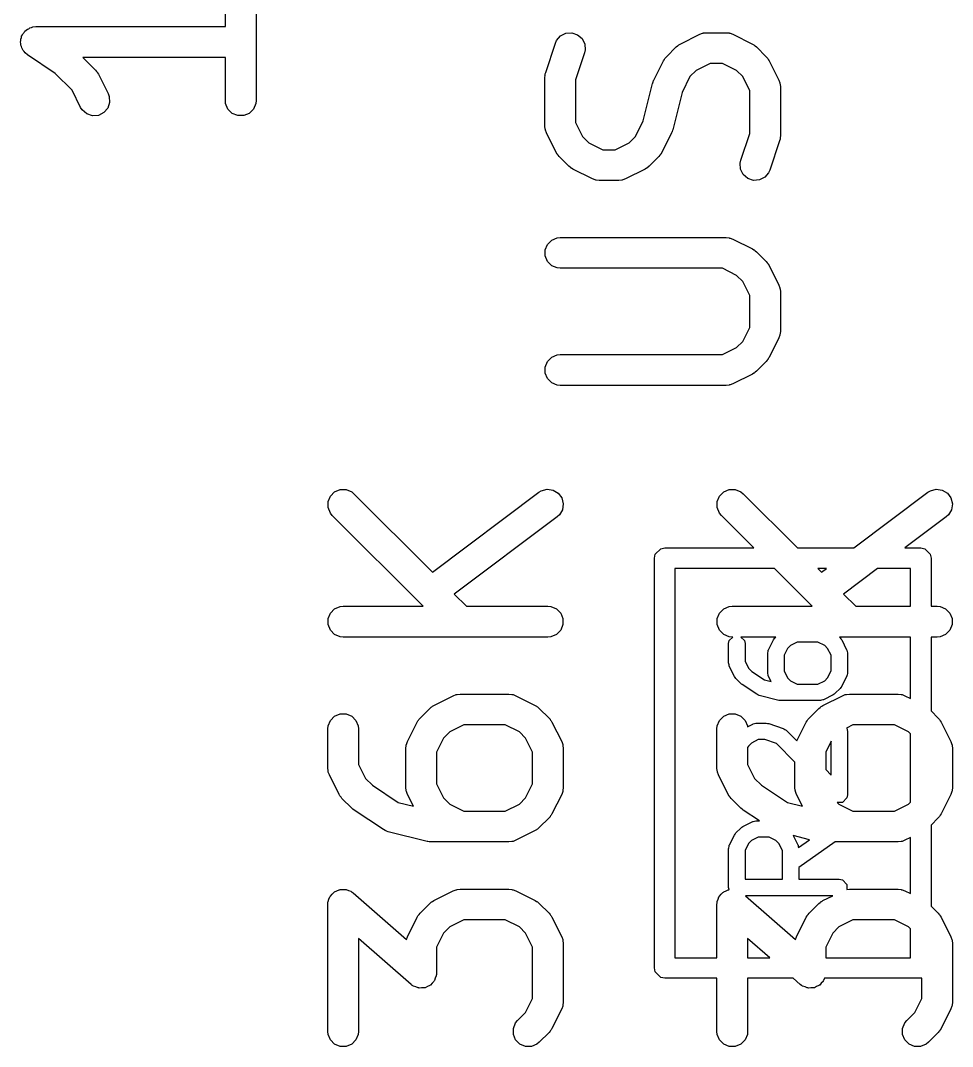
# Model space of a CAD drawing. Extents: x 0.58 to 7.69, y -5.21 to -0.56.
# Drawn here: x 1.7602 to 1.9394, y -2.1279 to -1.9307 of the extents above; entities that cross this region are included whole.
import ezdxf

# ---------------------------------------------------------------- set-up
doc = ezdxf.new("R2010")
doc.units = 0
doc.header["$MEASUREMENT"] = 0
doc.layers.add('BLACK', color=7, linetype='CONTINUOUS')

msp = doc.modelspace()

# ---------------------------------------------------------------- linework, layer by layer
at = {"layer": 'BLACK', "linetype": 'CONTINUOUS'}
for p, q in [((1.7996, -1.93188), (1.7996, -1.92358)), ((1.8055, -1.92358), (1.8055, -1.94608)), ((1.76205, -1.93211), (1.76234, -1.93205)), ((1.76234, -1.93205), (1.76261, -1.93194)), ((1.76261, -1.93194), (1.76318, -1.93188)), ((1.76318, -1.93188), (1.76318, -1.93188)), ((1.76318, -1.93188), (1.76318, -1.93188)), ((1.76318, -1.93188), (1.76318, -1.93188)), ((1.76318, -1.93188), (1.7996, -1.93188)), ((1.76029, -1.93426), (1.7604, -1.93399)), ((1.7604, -1.93399), (1.76045, -1.93371)), ((1.76045, -1.93371), (1.76061, -1.93346)), ((1.76061, -1.93346), (1.76073, -1.93319)), ((1.76073, -1.93319), (1.76093, -1.93299)), ((1.76093, -1.93299), (1.76109, -1.93275)), ((1.76109, -1.93275), (1.76133, -1.93258)), ((1.76133, -1.93258), (1.76154, -1.93238)), ((1.76154, -1.93238), (1.76181, -1.93227)), ((1.76181, -1.93227), (1.76205, -1.93211)), ((1.86328, -1.93453), (1.86403, -1.93366)), ((1.86403, -1.93366), (1.86506, -1.93315)), ((1.86506, -1.93315), (1.86621, -1.93307)), ((1.86621, -1.93307), (1.86731, -1.93343)), ((1.86731, -1.93343), (1.86818, -1.93419)), ((1.88702, -1.93523), (1.89077, -1.93335)), ((1.89077, -1.93335), (1.89131, -1.93315)), ((1.89131, -1.93315), (1.89142, -1.93314)), ((1.89142, -1.93314), (1.89151, -1.9331)), ((1.89151, -1.9331), (1.89209, -1.93304)), ((1.89209, -1.93304), (1.89584, -1.93304)), ((1.89584, -1.93304), (1.89642, -1.9331)), ((1.89642, -1.9331), (1.89651, -1.93314)), ((1.89651, -1.93314), (1.89662, -1.93315)), ((1.89662, -1.93315), (1.89716, -1.93335)), ((1.89716, -1.93335), (1.90091, -1.93523)), ((1.76023, -1.93484), (1.76029, -1.93455)), ((1.76029, -1.93512), (1.76023, -1.93484)), ((1.76029, -1.93455), (1.76029, -1.93426)), ((1.76029, -1.93541), (1.76029, -1.93512)), ((1.7604, -1.93568), (1.76029, -1.93541)), ((1.76046, -1.93597), (1.7604, -1.93568)), ((1.76062, -1.93621), (1.76046, -1.93597)), ((1.86117, -1.94069), (1.86304, -1.93506)), ((1.86304, -1.93506), (1.86328, -1.93453)), ((1.86818, -1.93419), (1.86869, -1.93522)), ((1.86869, -1.93522), (1.86877, -1.93636)), ((1.88438, -1.93766), (1.88625, -1.93578)), ((1.88625, -1.93578), (1.88648, -1.9356)), ((1.88648, -1.9356), (1.88653, -1.93554)), ((1.88653, -1.93554), (1.88662, -1.93548)), ((1.88662, -1.93548), (1.8867, -1.93542)), ((1.8867, -1.93542), (1.88677, -1.93539)), ((1.88677, -1.93539), (1.88702, -1.93523)), ((1.90091, -1.93523), (1.90116, -1.93539)), ((1.90116, -1.93539), (1.90123, -1.93542)), ((1.90123, -1.93542), (1.90131, -1.93548)), ((1.90131, -1.93548), (1.9014, -1.93554)), ((1.9014, -1.93554), (1.90145, -1.9356)), ((1.90145, -1.9356), (1.90168, -1.93578)), ((1.90168, -1.93578), (1.90355, -1.93766)), ((1.76073, -1.93647), (1.76062, -1.93621)), ((1.76093, -1.93668), (1.76073, -1.93647)), ((1.7611, -1.93692), (1.76093, -1.93668)), ((1.76154, -1.93729), (1.7611, -1.93692)), ((1.76692, -1.94088), (1.76154, -1.93729)), ((1.76154, -1.93729), (1.76154, -1.93729)), ((1.76154, -1.93729), (1.76154, -1.93729)), ((1.76154, -1.93729), (1.76154, -1.93729)), ((1.7996, -1.93779), (1.77219, -1.93779)), ((1.77219, -1.93779), (1.77464, -1.94024)), ((1.7996, -1.94608), (1.7996, -1.93779)), ((1.86865, -1.93693), (1.86692, -1.9421)), ((1.86877, -1.93636), (1.86865, -1.93693)), ((1.88408, -1.93802), (1.88413, -1.93793)), ((1.88413, -1.93793), (1.88419, -1.93788)), ((1.88419, -1.93788), (1.88438, -1.93766)), ((1.90355, -1.93766), (1.90374, -1.93788)), ((1.90374, -1.93788), (1.9038, -1.93793)), ((1.9038, -1.93793), (1.90385, -1.93802)), ((1.88195, -1.94217), (1.88383, -1.93842)), ((1.88383, -1.93842), (1.88398, -1.93818)), ((1.88398, -1.93818), (1.88401, -1.9381)), ((1.88401, -1.9381), (1.88408, -1.93802)), ((1.89279, -1.93895), (1.89009, -1.9403)), ((1.89514, -1.93895), (1.89279, -1.93895)), ((1.89784, -1.9403), (1.89514, -1.93895)), ((1.90385, -1.93802), (1.90392, -1.9381)), ((1.90392, -1.9381), (1.90395, -1.93818)), ((1.90395, -1.93818), (1.90411, -1.93842)), ((1.90411, -1.93842), (1.90598, -1.94217)), ((1.77013, -1.94408), (1.76692, -1.94088)), ((1.77464, -1.94024), (1.77483, -1.94047)), ((1.77483, -1.94047), (1.77489, -1.94052)), ((1.77489, -1.94052), (1.77494, -1.94061)), ((1.77494, -1.94061), (1.77501, -1.94069)), ((1.77501, -1.94069), (1.77504, -1.94076)), ((1.77504, -1.94076), (1.7752, -1.94101)), ((1.7752, -1.94101), (1.77707, -1.94476)), ((1.86102, -1.94162), (1.86105, -1.94133)), ((1.86102, -1.95099), (1.86102, -1.94162)), ((1.86104, -1.94125), (1.86106, -1.94115)), ((1.86105, -1.94133), (1.86104, -1.94125)), ((1.86106, -1.94115), (1.86107, -1.94104)), ((1.86107, -1.94104), (1.8611, -1.94097)), ((1.8611, -1.94097), (1.86117, -1.94069)), ((1.88889, -1.94149), (1.88738, -1.94453)), ((1.89009, -1.9403), (1.88889, -1.94149)), ((1.89904, -1.94149), (1.89784, -1.9403)), ((1.90039, -1.94419), (1.89904, -1.94149)), ((1.86692, -1.9421), (1.86692, -1.9503)), ((1.87993, -1.94996), (1.88173, -1.94278)), ((1.88173, -1.94278), (1.88174, -1.94274)), ((1.88174, -1.94271), (1.88184, -1.94248)), ((1.88174, -1.94274), (1.88174, -1.94271)), ((1.88184, -1.94248), (1.88192, -1.94223)), ((1.88192, -1.94223), (1.88193, -1.94222)), ((1.88193, -1.94222), (1.88195, -1.94217)), ((1.90598, -1.94217), (1.90619, -1.94271)), ((1.90619, -1.94271), (1.90619, -1.94282)), ((1.90619, -1.94282), (1.90624, -1.94292)), ((1.90624, -1.94292), (1.90629, -1.94349)), ((1.90629, -1.94349), (1.90629, -1.95287)), ((1.77179, -1.9474), (1.77013, -1.94408)), ((1.77707, -1.94476), (1.77728, -1.9453)), ((1.77728, -1.9453), (1.77736, -1.94645)), ((1.88738, -1.94453), (1.88558, -1.95171)), ((1.90039, -1.95239), (1.90039, -1.94419)), ((1.7721, -1.94789), (1.77179, -1.9474)), ((1.777, -1.94754), (1.77624, -1.94841)), ((1.77736, -1.94645), (1.777, -1.94754)), ((1.79966, -1.94666), (1.7996, -1.94608)), ((1.8001, -1.94772), (1.79966, -1.94666)), ((1.80091, -1.94854), (1.8001, -1.94772)), ((1.80501, -1.94772), (1.80419, -1.94854)), ((1.80545, -1.94666), (1.80501, -1.94772)), ((1.8055, -1.94608), (1.80545, -1.94666)), ((1.77297, -1.94865), (1.7721, -1.94789)), ((1.77406, -1.94901), (1.77297, -1.94865)), ((1.77521, -1.94893), (1.77406, -1.94901)), ((1.77624, -1.94841), (1.77521, -1.94893)), ((1.80198, -1.94898), (1.80091, -1.94854)), ((1.80313, -1.94898), (1.80198, -1.94898)), ((1.80419, -1.94854), (1.80313, -1.94898)), ((1.86107, -1.95157), (1.86102, -1.95099)), ((1.86111, -1.95167), (1.86107, -1.95157)), ((1.86112, -1.95177), (1.86111, -1.95167)), ((1.86133, -1.95231), (1.86112, -1.95177)), ((1.86692, -1.9503), (1.86827, -1.95299)), ((1.87842, -1.95299), (1.87993, -1.94996)), ((1.88556, -1.95177), (1.88547, -1.95201)), ((1.88557, -1.95175), (1.88556, -1.95177)), ((1.88558, -1.95171), (1.88557, -1.95175)), ((1.8632, -1.95606), (1.86133, -1.95231)), ((1.86827, -1.95299), (1.86947, -1.95419)), ((1.87722, -1.95419), (1.87842, -1.95299)), ((1.88536, -1.95231), (1.88348, -1.95606)), ((1.88537, -1.95227), (1.88536, -1.95231)), ((1.88539, -1.95225), (1.88537, -1.95227)), ((1.88547, -1.95201), (1.88539, -1.95225)), ((1.89866, -1.95756), (1.90039, -1.95239)), ((1.90621, -1.95352), (1.90614, -1.9538)), ((1.90624, -1.95344), (1.90621, -1.95352)), ((1.90625, -1.95334), (1.90624, -1.95344)), ((1.90627, -1.95324), (1.90625, -1.95334)), ((1.90629, -1.95287), (1.90626, -1.95316)), ((1.90626, -1.95316), (1.90627, -1.95324)), ((1.86947, -1.95419), (1.87217, -1.95554)), ((1.87217, -1.95554), (1.87452, -1.95554)), ((1.87452, -1.95554), (1.87722, -1.95419)), ((1.90614, -1.9538), (1.90427, -1.95943)), ((1.86336, -1.95631), (1.8632, -1.95606)), ((1.86339, -1.95638), (1.86336, -1.95631)), ((1.86346, -1.95646), (1.86339, -1.95638)), ((1.86351, -1.95655), (1.86346, -1.95646)), ((1.86357, -1.9566), (1.86351, -1.95655)), ((1.86376, -1.95683), (1.86357, -1.9566)), ((1.86563, -1.95871), (1.86376, -1.95683)), ((1.88293, -1.95683), (1.88106, -1.95871)), ((1.88312, -1.9566), (1.88293, -1.95683)), ((1.88317, -1.95655), (1.88312, -1.9566)), ((1.88323, -1.95646), (1.88317, -1.95655)), ((1.8833, -1.95638), (1.88323, -1.95646)), ((1.88333, -1.95631), (1.8833, -1.95638)), ((1.88348, -1.95606), (1.88333, -1.95631)), ((1.89853, -1.95812), (1.89866, -1.95756)), ((1.86586, -1.95889), (1.86563, -1.95871)), ((1.86591, -1.95895), (1.86586, -1.95889)), ((1.866, -1.95901), (1.86591, -1.95895)), ((1.86608, -1.95907), (1.866, -1.95901)), ((1.86615, -1.9591), (1.86608, -1.95907)), ((1.8664, -1.95926), (1.86615, -1.9591)), ((1.87015, -1.96113), (1.8664, -1.95926)), ((1.88029, -1.95926), (1.87654, -1.96113)), ((1.88054, -1.9591), (1.88029, -1.95926)), ((1.88061, -1.95907), (1.88054, -1.9591)), ((1.88069, -1.95901), (1.88061, -1.95907)), ((1.88078, -1.95895), (1.88069, -1.95901)), ((1.88083, -1.95889), (1.88078, -1.95895)), ((1.88106, -1.95871), (1.88083, -1.95889)), ((1.89862, -1.95927), (1.89853, -1.95812)), ((1.89913, -1.9603), (1.89862, -1.95927)), ((1.90427, -1.95943), (1.90403, -1.95995)), ((1.87069, -1.96134), (1.87015, -1.96113)), ((1.87079, -1.96135), (1.87069, -1.96134)), ((1.87089, -1.96139), (1.87079, -1.96135)), ((1.87147, -1.96145), (1.87089, -1.96139)), ((1.87522, -1.96145), (1.87147, -1.96145)), ((1.87579, -1.96139), (1.87522, -1.96145)), ((1.87589, -1.96135), (1.87579, -1.96139)), ((1.876, -1.96134), (1.87589, -1.96135)), ((1.87654, -1.96113), (1.876, -1.96134)), ((1.9, -1.96106), (1.89913, -1.9603)), ((1.9011, -1.96142), (1.9, -1.96106)), ((1.90224, -1.96134), (1.9011, -1.96142)), ((1.90327, -1.96083), (1.90224, -1.96134)), ((1.90403, -1.95995), (1.90327, -1.96083)), ((1.86151, -1.97373), (1.86233, -1.97291)), ((1.86233, -1.97291), (1.86339, -1.97247)), ((1.86339, -1.97247), (1.86397, -1.97241)), ((1.86397, -1.97241), (1.89584, -1.97241)), ((1.89584, -1.97241), (1.89642, -1.97247)), ((1.89642, -1.97247), (1.89651, -1.97251)), ((1.89651, -1.97251), (1.89662, -1.97252)), ((1.89662, -1.97252), (1.89716, -1.97272)), ((1.89716, -1.97272), (1.90091, -1.9746)), ((1.86107, -1.97479), (1.86151, -1.97373)), ((1.86107, -1.97594), (1.86107, -1.97479)), ((1.90091, -1.9746), (1.90116, -1.97476)), ((1.90116, -1.97476), (1.90123, -1.97479)), ((1.90123, -1.97479), (1.90131, -1.97485)), ((1.90131, -1.97485), (1.9014, -1.97491)), ((1.9014, -1.97491), (1.90145, -1.97497)), ((1.90145, -1.97497), (1.90168, -1.97515)), ((1.90168, -1.97515), (1.90355, -1.97703)), ((1.86151, -1.97701), (1.86107, -1.97594)), ((1.86233, -1.97782), (1.86151, -1.97701)), ((1.90355, -1.97703), (1.90374, -1.97725)), ((1.90374, -1.97725), (1.9038, -1.9773)), ((1.9038, -1.9773), (1.90385, -1.97739)), ((1.90385, -1.97739), (1.90392, -1.97747)), ((1.86339, -1.97826), (1.86233, -1.97782)), ((1.86397, -1.97832), (1.86339, -1.97826)), ((1.89514, -1.97832), (1.86397, -1.97832)), ((1.89784, -1.97967), (1.89514, -1.97832)), ((1.90392, -1.97747), (1.90395, -1.97755)), ((1.90395, -1.97755), (1.90411, -1.97779)), ((1.90411, -1.97779), (1.90598, -1.98154)), ((1.89904, -1.98086), (1.89784, -1.97967)), ((1.90039, -1.98356), (1.89904, -1.98086)), ((1.90598, -1.98154), (1.90619, -1.98208)), ((1.90619, -1.98208), (1.90619, -1.98219)), ((1.90619, -1.98219), (1.90624, -1.98229)), ((1.90624, -1.98229), (1.90629, -1.98286)), ((1.90629, -1.98286), (1.90629, -1.99036)), ((1.90039, -1.98967), (1.90039, -1.98356)), ((1.89904, -1.99236), (1.90039, -1.98967)), ((1.90619, -1.99114), (1.90598, -1.99168)), ((1.90624, -1.99094), (1.90619, -1.99104)), ((1.90619, -1.99104), (1.90619, -1.99114)), ((1.90629, -1.99036), (1.90624, -1.99094)), ((1.89784, -1.99356), (1.89904, -1.99236)), ((1.90598, -1.99168), (1.90411, -1.99543)), ((1.86233, -1.99541), (1.86339, -1.99497)), ((1.86339, -1.99497), (1.86397, -1.99491)), ((1.86397, -1.99491), (1.89514, -1.99491)), ((1.89514, -1.99491), (1.89784, -1.99356)), ((1.86107, -1.99729), (1.86151, -1.99622)), ((1.86151, -1.99622), (1.86233, -1.99541)), ((1.90355, -1.9962), (1.90168, -1.99808)), ((1.90374, -1.99597), (1.90355, -1.9962)), ((1.9038, -1.99592), (1.90374, -1.99597)), ((1.90385, -1.99583), (1.9038, -1.99592)), ((1.90392, -1.99575), (1.90385, -1.99583)), ((1.90395, -1.99568), (1.90392, -1.99575)), ((1.90411, -1.99543), (1.90395, -1.99568)), ((1.86107, -1.99844), (1.86107, -1.99729)), ((1.86151, -1.9995), (1.86107, -1.99844)), ((1.90091, -1.99863), (1.89716, -2.0005)), ((1.90116, -1.99847), (1.90091, -1.99863)), ((1.90123, -1.99844), (1.90116, -1.99847)), ((1.90131, -1.99838), (1.90123, -1.99844)), ((1.9014, -1.99832), (1.90131, -1.99838)), ((1.90145, -1.99826), (1.9014, -1.99832)), ((1.90168, -1.99808), (1.90145, -1.99826)), ((1.86233, -2.00032), (1.86151, -1.9995)), ((1.86339, -2.00076), (1.86233, -2.00032)), ((1.86397, -2.00082), (1.86339, -2.00076)), ((1.89584, -2.00082), (1.86397, -2.00082)), ((1.89642, -2.00076), (1.89584, -2.00082)), ((1.89651, -2.00072), (1.89642, -2.00076)), ((1.89662, -2.00071), (1.89651, -2.00072)), ((1.89716, -2.0005), (1.89662, -2.00071)), ((1.86033, -2.02106), (1.86145, -2.02077)), ((1.86145, -2.02077), (1.86259, -2.02093)), ((1.93513, -2.02106), (1.93625, -2.02077)), ((1.93625, -2.02077), (1.93739, -2.02093)), ((1.81934, -2.02314), (1.81978, -2.02208)), ((1.81978, -2.02208), (1.8206, -2.02127)), ((1.8206, -2.02127), (1.82166, -2.02082)), ((1.82166, -2.02082), (1.82281, -2.02082)), ((1.82281, -2.02082), (1.82388, -2.02127)), ((1.82388, -2.02127), (1.82432, -2.02163)), ((1.82432, -2.02163), (1.83939, -2.03669)), ((1.83939, -2.03669), (1.85984, -2.02136)), ((1.85984, -2.02136), (1.86033, -2.02106)), ((1.86259, -2.02093), (1.86358, -2.02152)), ((1.86358, -2.02152), (1.86427, -2.02244)), ((1.86427, -2.02244), (1.86456, -2.02356)), ((1.89414, -2.02314), (1.89458, -2.02208)), ((1.89458, -2.02208), (1.8954, -2.02127)), ((1.8954, -2.02127), (1.89646, -2.02082)), ((1.89646, -2.02082), (1.89762, -2.02082)), ((1.89762, -2.02082), (1.89868, -2.02127)), ((1.89868, -2.02127), (1.89913, -2.02163)), ((1.89913, -2.02163), (1.90956, -2.03206)), ((1.92037, -2.03206), (1.93464, -2.02136)), ((1.93464, -2.02136), (1.93513, -2.02106)), ((1.93739, -2.02093), (1.93838, -2.02152)), ((1.93838, -2.02152), (1.93907, -2.02244)), ((1.93907, -2.02244), (1.93936, -2.02356)), ((1.81934, -2.0243), (1.81934, -2.02314)), ((1.81978, -2.02536), (1.81934, -2.0243)), ((1.86439, -2.0247), (1.86381, -2.02569)), ((1.86456, -2.02356), (1.86439, -2.0247)), ((1.89414, -2.0243), (1.89414, -2.02314)), ((1.89458, -2.02536), (1.89414, -2.0243)), ((1.9392, -2.0247), (1.93861, -2.02569)), ((1.93936, -2.02356), (1.9392, -2.0247)), ((1.82015, -2.02581), (1.81978, -2.02536)), ((1.83761, -2.04326), (1.82015, -2.02581)), ((1.86338, -2.02608), (1.84361, -2.04091)), ((1.86381, -2.02569), (1.86338, -2.02608)), ((1.89495, -2.02581), (1.89458, -2.02536)), ((1.90121, -2.03206), (1.89495, -2.02581)), ((1.93818, -2.02608), (1.93021, -2.03206)), ((1.93861, -2.02569), (1.93818, -2.02608)), ((1.88224, -2.03328), (1.8833, -2.03221)), ((1.8833, -2.03221), (1.88406, -2.03206)), ((1.88406, -2.03206), (1.90121, -2.03206)), ((1.90956, -2.03206), (1.92037, -2.03206)), ((1.93021, -2.03206), (1.93327, -2.03206)), ((1.93327, -2.03206), (1.93402, -2.03221)), ((1.93402, -2.03221), (1.93509, -2.03328)), ((1.88209, -2.03403), (1.88224, -2.03328)), ((1.88209, -2.11277), (1.88209, -2.03403)), ((1.93509, -2.03328), (1.93524, -2.03403)), ((1.93524, -2.03403), (1.93524, -2.04326)), ((1.88602, -2.036), (1.88602, -2.1108)), ((1.90514, -2.036), (1.88602, -2.036)), ((1.91241, -2.04326), (1.90514, -2.036)), ((1.9135, -2.036), (1.91419, -2.03669)), ((1.91512, -2.036), (1.9135, -2.036)), ((1.91419, -2.03669), (1.91512, -2.036)), ((1.92496, -2.036), (1.91841, -2.04091)), ((1.9313, -2.036), (1.92496, -2.036)), ((1.9313, -2.04326), (1.9313, -2.036)), ((1.84361, -2.04091), (1.84596, -2.04326)), ((1.91841, -2.04091), (1.92076, -2.04326)), ((1.81978, -2.04458), (1.8206, -2.04376)), ((1.8206, -2.04376), (1.82166, -2.04332)), ((1.82166, -2.04332), (1.82224, -2.04326)), ((1.82224, -2.04326), (1.83761, -2.04326)), ((1.84596, -2.04326), (1.86161, -2.04326)), ((1.86161, -2.04326), (1.86218, -2.04332)), ((1.86218, -2.04332), (1.86325, -2.04376)), ((1.86325, -2.04376), (1.86406, -2.04458)), ((1.89458, -2.04458), (1.8954, -2.04376)), ((1.8954, -2.04376), (1.89646, -2.04332)), ((1.89646, -2.04332), (1.89704, -2.04326)), ((1.89704, -2.04326), (1.91241, -2.04326)), ((1.92076, -2.04326), (1.9313, -2.04326)), ((1.93524, -2.04326), (1.93641, -2.04326)), ((1.93641, -2.04326), (1.93699, -2.04332)), ((1.93699, -2.04332), (1.93805, -2.04376)), ((1.93805, -2.04376), (1.93887, -2.04458)), ((1.81934, -2.04564), (1.81978, -2.04458)), ((1.81934, -2.04679), (1.81934, -2.04564)), ((1.86406, -2.04458), (1.8645, -2.04564)), ((1.8645, -2.04564), (1.8645, -2.04679)), ((1.89414, -2.04564), (1.89458, -2.04458)), ((1.89414, -2.04679), (1.89414, -2.04564)), ((1.93887, -2.04458), (1.93931, -2.04564)), ((1.93931, -2.04564), (1.93931, -2.04679)), ((1.81978, -2.04786), (1.81934, -2.04679)), ((1.8206, -2.04867), (1.81978, -2.04786)), ((1.86406, -2.04786), (1.86325, -2.04867)), ((1.8645, -2.04679), (1.86406, -2.04786)), ((1.89458, -2.04786), (1.89414, -2.04679)), ((1.8954, -2.04867), (1.89458, -2.04786)), ((1.93887, -2.04786), (1.93805, -2.04867)), ((1.93931, -2.04679), (1.93887, -2.04786)), ((1.82166, -2.04911), (1.8206, -2.04867)), ((1.82224, -2.04917), (1.82166, -2.04911)), ((1.86161, -2.04917), (1.82224, -2.04917)), ((1.86218, -2.04911), (1.86161, -2.04917)), ((1.86325, -2.04867), (1.86218, -2.04911)), ((1.89646, -2.04911), (1.8954, -2.04867)), ((1.89634, -2.05044), (1.89646, -2.04983)), ((1.89704, -2.04917), (1.89646, -2.04911)), ((1.89646, -2.04983), (1.89713, -2.04917)), ((1.89713, -2.04917), (1.89704, -2.04917)), ((1.89871, -2.04917), (1.89937, -2.04983)), ((1.90539, -2.04917), (1.89871, -2.04917)), ((1.89937, -2.04983), (1.89949, -2.05044)), ((1.90401, -2.05161), (1.90495, -2.04973)), ((1.90495, -2.04973), (1.9051, -2.04953)), ((1.9051, -2.04953), (1.90524, -2.04932)), ((1.90524, -2.04932), (1.90539, -2.04917)), ((1.90954, -2.05014), (1.90823, -2.05079)), ((1.91348, -2.05014), (1.90954, -2.05014)), ((1.9148, -2.05079), (1.91348, -2.05014)), ((1.9313, -2.04917), (1.91763, -2.04917)), ((1.91763, -2.04917), (1.91778, -2.04932)), ((1.91778, -2.04932), (1.91792, -2.04953)), ((1.91792, -2.04953), (1.91808, -2.04973)), ((1.91808, -2.04973), (1.91901, -2.05161)), ((1.9313, -2.06098), (1.9313, -2.04917)), ((1.93641, -2.04917), (1.93524, -2.04917)), ((1.93524, -2.04917), (1.93524, -2.06336)), ((1.93699, -2.04911), (1.93641, -2.04917)), ((1.93805, -2.04867), (1.93699, -2.04911)), ((1.89634, -2.05419), (1.89634, -2.05044)), ((1.89949, -2.05044), (1.89949, -2.05381)), ((1.90384, -2.05231), (1.90386, -2.05223)), ((1.90384, -2.05606), (1.90384, -2.05231)), ((1.90385, -2.0522), (1.90391, -2.05196)), ((1.90386, -2.05223), (1.90385, -2.0522)), ((1.90391, -2.05196), (1.90396, -2.05171)), ((1.90396, -2.05171), (1.90399, -2.05168)), ((1.90399, -2.05168), (1.90401, -2.05161)), ((1.90765, -2.05137), (1.90699, -2.05268)), ((1.90823, -2.05079), (1.90765, -2.05137)), ((1.91537, -2.05137), (1.9148, -2.05079)), ((1.91603, -2.05268), (1.91537, -2.05137)), ((1.91901, -2.05161), (1.91903, -2.05168)), ((1.91903, -2.05168), (1.91906, -2.05171)), ((1.91906, -2.05171), (1.91911, -2.05196)), ((1.91911, -2.05196), (1.91918, -2.0522)), ((1.91918, -2.0522), (1.91916, -2.05223)), ((1.91916, -2.05223), (1.91918, -2.05231)), ((1.91918, -2.05231), (1.91918, -2.05606)), ((1.89636, -2.05426), (1.89634, -2.05419)), ((1.89635, -2.0543), (1.89636, -2.05426)), ((1.89642, -2.05454), (1.89635, -2.0543)), ((1.89949, -2.05381), (1.90015, -2.05513)), ((1.90699, -2.05268), (1.90699, -2.05569)), ((1.91603, -2.05569), (1.91603, -2.05268)), ((1.89646, -2.05479), (1.89642, -2.05454)), ((1.89649, -2.05481), (1.89646, -2.05479)), ((1.89651, -2.05489), (1.89649, -2.05481)), ((1.89745, -2.05676), (1.89651, -2.05489)), ((1.90015, -2.05513), (1.9008, -2.05577)), ((1.9008, -2.05577), (1.90325, -2.05741)), ((1.90386, -2.05614), (1.90384, -2.05606)), ((1.90385, -2.05617), (1.90386, -2.05614)), ((1.90391, -2.05642), (1.90385, -2.05617)), ((1.90699, -2.05569), (1.90765, -2.057)), ((1.91537, -2.057), (1.91603, -2.05569)), ((1.91918, -2.05617), (1.91911, -2.05642)), ((1.91918, -2.05606), (1.91916, -2.05614)), ((1.91916, -2.05614), (1.91918, -2.05617)), ((1.8976, -2.05696), (1.89745, -2.05676)), ((1.89774, -2.05717), (1.8976, -2.05696)), ((1.89868, -2.05811), (1.89774, -2.05717)), ((1.89881, -2.0582), (1.89868, -2.05811)), ((1.89892, -2.05831), (1.89881, -2.0582)), ((1.90325, -2.05741), (1.90449, -2.05772)), ((1.90396, -2.05666), (1.90391, -2.05642)), ((1.90399, -2.05669), (1.90396, -2.05666)), ((1.90401, -2.05676), (1.90399, -2.05669)), ((1.90449, -2.05772), (1.90401, -2.05676)), ((1.90765, -2.057), (1.90823, -2.05758)), ((1.90823, -2.05758), (1.90954, -2.05823)), ((1.90954, -2.05823), (1.91348, -2.05823)), ((1.91348, -2.05823), (1.9148, -2.05758)), ((1.9148, -2.05758), (1.91537, -2.057)), ((1.91901, -2.05676), (1.91808, -2.05864)), ((1.91903, -2.05669), (1.91901, -2.05676)), ((1.91906, -2.05666), (1.91903, -2.05669)), ((1.91911, -2.05642), (1.91906, -2.05666)), ((1.84406, -2.06023), (1.84416, -2.06019)), ((1.84416, -2.06019), (1.84473, -2.06014)), ((1.84473, -2.06014), (1.85411, -2.06014)), ((1.85411, -2.06014), (1.85468, -2.06019)), ((1.85468, -2.06019), (1.85478, -2.06023)), ((1.90173, -2.06018), (1.89892, -2.05831)), ((1.90198, -2.06028), (1.90173, -2.06018)), ((1.91663, -2.06013), (1.91643, -2.06028)), ((1.91684, -2.05999), (1.91663, -2.06013)), ((1.91778, -2.05905), (1.91684, -2.05999)), ((1.91792, -2.05884), (1.91778, -2.05905)), ((1.91808, -2.05864), (1.91792, -2.05884)), ((1.91886, -2.06023), (1.91896, -2.06019)), ((1.91896, -2.06019), (1.91954, -2.06014)), ((1.91954, -2.06014), (1.92891, -2.06014)), ((1.92891, -2.06014), (1.92949, -2.06019)), ((1.92949, -2.06019), (1.92959, -2.06023)), ((1.83966, -2.06232), (1.84341, -2.06045)), ((1.84341, -2.06045), (1.84395, -2.06024)), ((1.84395, -2.06024), (1.84406, -2.06023)), ((1.85478, -2.06023), (1.85489, -2.06024)), ((1.85489, -2.06024), (1.85543, -2.06045)), ((1.85543, -2.06045), (1.85918, -2.06232)), ((1.90222, -2.0604), (1.90198, -2.06028)), ((1.90597, -2.06134), (1.90222, -2.0604)), ((1.90617, -2.06135), (1.90597, -2.06134)), ((1.90636, -2.06138), (1.90617, -2.06135)), ((1.91385, -2.06138), (1.90636, -2.06138)), ((1.91393, -2.06137), (1.91385, -2.06138)), ((1.91397, -2.06138), (1.91393, -2.06137)), ((1.91421, -2.06131), (1.91397, -2.06138)), ((1.91446, -2.06126), (1.91421, -2.06131)), ((1.91448, -2.06124), (1.91446, -2.06126)), ((1.91447, -2.06232), (1.91822, -2.06045)), ((1.91456, -2.06122), (1.91448, -2.06124)), ((1.91643, -2.06028), (1.91456, -2.06122)), ((1.91822, -2.06045), (1.91876, -2.06024)), ((1.91876, -2.06024), (1.91886, -2.06023)), ((1.92959, -2.06023), (1.92969, -2.06024)), ((1.92969, -2.06024), (1.93023, -2.06045)), ((1.93023, -2.06045), (1.9313, -2.06098)), ((1.8206, -2.06438), (1.82166, -2.06394)), ((1.82166, -2.06394), (1.82281, -2.06394)), ((1.82281, -2.06394), (1.82388, -2.06438)), ((1.83702, -2.06475), (1.8389, -2.06288)), ((1.8389, -2.06288), (1.83912, -2.06269)), ((1.83912, -2.06269), (1.83917, -2.06263)), ((1.83917, -2.06263), (1.83926, -2.06258)), ((1.83926, -2.06258), (1.83934, -2.06251)), ((1.83934, -2.06251), (1.83942, -2.06248)), ((1.83942, -2.06248), (1.83966, -2.06232)), ((1.85918, -2.06232), (1.85943, -2.06248)), ((1.85943, -2.06248), (1.8595, -2.06251)), ((1.8595, -2.06251), (1.85958, -2.06258)), ((1.85958, -2.06258), (1.85967, -2.06263)), ((1.85967, -2.06263), (1.85972, -2.06269)), ((1.85972, -2.06269), (1.85995, -2.06288)), ((1.85995, -2.06288), (1.86182, -2.06475)), ((1.8954, -2.06438), (1.89646, -2.06394)), ((1.89646, -2.06394), (1.89762, -2.06394)), ((1.89762, -2.06394), (1.89868, -2.06438)), ((1.91183, -2.06475), (1.9137, -2.06288)), ((1.9137, -2.06288), (1.91393, -2.06269)), ((1.91393, -2.06269), (1.91398, -2.06263)), ((1.91398, -2.06263), (1.91407, -2.06258)), ((1.91407, -2.06258), (1.91415, -2.06251)), ((1.91415, -2.06251), (1.91422, -2.06248)), ((1.91422, -2.06248), (1.91447, -2.06232)), ((1.93524, -2.06336), (1.93662, -2.06475)), ((1.81934, -2.06626), (1.81978, -2.0652)), ((1.81978, -2.0652), (1.8206, -2.06438)), ((1.82388, -2.06438), (1.82469, -2.0652)), ((1.82469, -2.0652), (1.82513, -2.06626)), ((1.83459, -2.06927), (1.83647, -2.06552)), ((1.83647, -2.06552), (1.83662, -2.06527)), ((1.83662, -2.06527), (1.83665, -2.0652)), ((1.83665, -2.0652), (1.83672, -2.06512)), ((1.83672, -2.06512), (1.83678, -2.06503)), ((1.83678, -2.06503), (1.83684, -2.06498)), ((1.83684, -2.06498), (1.83702, -2.06475)), ((1.84543, -2.06604), (1.84273, -2.06739)), ((1.85341, -2.06604), (1.84543, -2.06604)), ((1.85611, -2.06739), (1.85341, -2.06604)), ((1.86182, -2.06475), (1.86201, -2.06498)), ((1.86201, -2.06498), (1.86206, -2.06503)), ((1.86206, -2.06503), (1.86212, -2.06512)), ((1.86212, -2.06512), (1.86219, -2.0652)), ((1.86219, -2.0652), (1.86222, -2.06527)), ((1.86222, -2.06527), (1.86237, -2.06552)), ((1.86237, -2.06552), (1.86425, -2.06927)), ((1.89414, -2.06626), (1.89458, -2.0652)), ((1.89458, -2.0652), (1.8954, -2.06438)), ((1.89868, -2.06438), (1.8995, -2.0652)), ((1.8995, -2.0652), (1.89994, -2.06626)), ((1.89995, -2.06641), (1.90096, -2.0659)), ((1.90096, -2.0659), (1.90104, -2.06588)), ((1.90104, -2.06588), (1.90107, -2.06585)), ((1.90107, -2.06585), (1.90131, -2.0658)), ((1.90131, -2.0658), (1.90156, -2.06574)), ((1.90156, -2.06574), (1.90159, -2.06575)), ((1.90159, -2.06575), (1.90167, -2.06573)), ((1.90167, -2.06573), (1.90354, -2.06573)), ((1.90354, -2.06573), (1.90379, -2.06578)), ((1.90379, -2.06578), (1.90404, -2.06581)), ((1.90404, -2.06581), (1.90685, -2.06675)), ((1.90947, -2.06913), (1.91127, -2.06552)), ((1.91127, -2.06552), (1.91143, -2.06527)), ((1.91143, -2.06527), (1.91146, -2.0652)), ((1.91146, -2.0652), (1.91152, -2.06512)), ((1.91152, -2.06512), (1.91158, -2.06503)), ((1.91158, -2.06503), (1.91164, -2.06498)), ((1.91164, -2.06498), (1.91183, -2.06475)), ((1.92023, -2.06604), (1.91901, -2.06666)), ((1.92821, -2.06604), (1.92023, -2.06604)), ((1.93091, -2.06739), (1.92821, -2.06604)), ((1.93662, -2.06475), (1.93681, -2.06498)), ((1.93681, -2.06498), (1.93687, -2.06503)), ((1.93687, -2.06503), (1.93692, -2.06512)), ((1.93692, -2.06512), (1.93699, -2.0652)), ((1.93699, -2.0652), (1.93702, -2.06527)), ((1.93702, -2.06527), (1.93718, -2.06552)), ((1.93718, -2.06552), (1.93905, -2.06927)), ((1.81928, -2.06684), (1.81934, -2.06626)), ((1.81928, -2.07434), (1.81928, -2.06684)), ((1.82513, -2.06626), (1.82519, -2.06684)), ((1.82519, -2.06684), (1.82519, -2.07364)), ((1.84273, -2.06739), (1.84154, -2.06859)), ((1.85731, -2.06859), (1.85611, -2.06739)), ((1.89409, -2.06684), (1.89414, -2.06626)), ((1.89409, -2.07434), (1.89409, -2.06684)), ((1.89994, -2.06626), (1.89995, -2.06641)), ((1.90685, -2.06675), (1.90692, -2.06679)), ((1.90692, -2.06679), (1.90696, -2.06679)), ((1.90696, -2.06679), (1.90717, -2.06693)), ((1.90717, -2.06693), (1.90739, -2.06706)), ((1.90739, -2.06706), (1.9074, -2.06709)), ((1.9074, -2.06709), (1.90747, -2.06713)), ((1.90747, -2.06713), (1.90947, -2.06913)), ((1.91901, -2.06666), (1.91906, -2.06671)), ((1.91906, -2.06671), (1.91918, -2.06731)), ((1.91918, -2.06731), (1.91918, -2.07949)), ((1.9313, -2.06778), (1.93091, -2.06739)), ((1.9313, -2.0809), (1.9313, -2.06778)), ((1.83428, -2.07059), (1.83434, -2.07001)), ((1.83434, -2.07001), (1.83438, -2.06992)), ((1.83438, -2.06992), (1.83439, -2.06981)), ((1.83439, -2.06981), (1.83459, -2.06927)), ((1.84154, -2.06859), (1.84019, -2.07129)), ((1.85865, -2.07129), (1.85731, -2.06859)), ((1.86425, -2.06927), (1.86445, -2.06981)), ((1.86445, -2.06981), (1.86446, -2.06992)), ((1.86446, -2.06992), (1.8645, -2.07001)), ((1.8645, -2.07001), (1.86456, -2.07059)), ((1.90073, -2.06954), (1.90015, -2.07012)), ((1.90204, -2.06888), (1.90073, -2.06954)), ((1.90329, -2.06888), (1.90204, -2.06888)), ((1.90551, -2.06962), (1.90329, -2.06888)), ((1.90909, -2.0732), (1.90551, -2.06962)), ((1.91603, -2.06921), (1.91499, -2.07129)), ((1.91603, -2.07569), (1.91603, -2.06921)), ((1.93905, -2.06927), (1.93926, -2.06981)), ((1.93926, -2.06981), (1.93927, -2.06992)), ((1.93927, -2.06992), (1.93931, -2.07001)), ((1.93931, -2.07001), (1.93936, -2.07059)), ((1.83428, -2.07809), (1.83428, -2.07059)), ((1.84019, -2.07129), (1.84019, -2.07739)), ((1.85865, -2.07739), (1.85865, -2.07129)), ((1.86456, -2.07059), (1.86456, -2.07809)), ((1.90015, -2.07012), (1.89999, -2.07043)), ((1.89999, -2.07043), (1.89999, -2.07364)), ((1.91499, -2.07129), (1.91499, -2.07465)), ((1.93936, -2.07059), (1.93936, -2.07809)), ((1.82519, -2.07364), (1.82654, -2.07634)), ((1.89999, -2.07364), (1.90134, -2.07634)), ((1.90909, -2.07809), (1.90909, -2.0732)), ((1.81934, -2.07491), (1.81928, -2.07434)), ((1.81938, -2.07501), (1.81934, -2.07491)), ((1.81939, -2.07512), (1.81938, -2.07501)), ((1.8196, -2.07566), (1.81939, -2.07512)), ((1.82147, -2.07941), (1.8196, -2.07566)), ((1.89414, -2.07491), (1.89409, -2.07434)), ((1.89418, -2.07501), (1.89414, -2.07491)), ((1.89419, -2.07512), (1.89418, -2.07501)), ((1.8944, -2.07566), (1.89419, -2.07512)), ((1.89627, -2.07941), (1.8944, -2.07566)), ((1.91499, -2.07465), (1.91603, -2.07569)), ((1.82654, -2.07634), (1.82787, -2.07767)), ((1.82787, -2.07767), (1.83282, -2.08097)), ((1.84019, -2.07739), (1.84154, -2.08009)), ((1.85731, -2.08009), (1.85865, -2.07739)), ((1.90134, -2.07634), (1.90267, -2.07767)), ((1.90267, -2.07767), (1.90763, -2.08097)), ((1.82163, -2.07966), (1.82147, -2.07941)), ((1.82166, -2.07973), (1.82163, -2.07966)), ((1.82172, -2.07981), (1.82166, -2.07973)), ((1.82178, -2.0799), (1.82172, -2.07981)), ((1.82184, -2.07995), (1.82178, -2.0799)), ((1.83434, -2.07866), (1.83428, -2.07809)), ((1.83438, -2.07876), (1.83434, -2.07866)), ((1.83439, -2.07887), (1.83438, -2.07876)), ((1.83459, -2.07941), (1.83439, -2.07887)), ((1.83574, -2.0817), (1.83459, -2.07941)), ((1.86425, -2.07941), (1.86237, -2.08316)), ((1.86445, -2.07887), (1.86425, -2.07941)), ((1.86446, -2.07876), (1.86445, -2.07887)), ((1.8645, -2.07866), (1.86446, -2.07876)), ((1.86456, -2.07809), (1.8645, -2.07866)), ((1.89643, -2.07966), (1.89627, -2.07941)), ((1.89646, -2.07973), (1.89643, -2.07966)), ((1.89653, -2.07981), (1.89646, -2.07973)), ((1.89658, -2.0799), (1.89653, -2.07981)), ((1.89664, -2.07995), (1.89658, -2.0799)), ((1.90914, -2.07866), (1.90909, -2.07809)), ((1.90918, -2.07876), (1.90914, -2.07866)), ((1.90919, -2.07887), (1.90918, -2.07876)), ((1.9094, -2.07941), (1.90919, -2.07887)), ((1.91054, -2.0817), (1.9094, -2.07941)), ((1.91918, -2.07949), (1.91906, -2.0801)), ((1.93905, -2.07941), (1.93718, -2.08316)), ((1.93926, -2.07887), (1.93905, -2.07941)), ((1.93927, -2.07876), (1.93926, -2.07887)), ((1.93931, -2.07866), (1.93927, -2.07876)), ((1.93936, -2.07809), (1.93931, -2.07866)), ((1.82202, -2.08018), (1.82184, -2.07995)), ((1.8239, -2.08205), (1.82202, -2.08018)), ((1.83282, -2.08097), (1.83574, -2.0817)), ((1.84154, -2.08009), (1.84273, -2.08129)), ((1.84273, -2.08129), (1.84543, -2.08263)), ((1.85341, -2.08263), (1.85611, -2.08129)), ((1.85611, -2.08129), (1.85731, -2.08009)), ((1.89683, -2.08018), (1.89664, -2.07995)), ((1.8987, -2.08205), (1.89683, -2.08018)), ((1.90763, -2.08097), (1.91054, -2.0817)), ((1.91821, -2.08095), (1.9172, -2.08095)), ((1.9172, -2.08095), (1.91754, -2.08129)), ((1.91754, -2.08129), (1.92023, -2.08263)), ((1.91906, -2.0801), (1.91821, -2.08095)), ((1.91821, -2.08095), (1.91821, -2.08095)), ((1.91906, -2.0801), (1.91906, -2.0801)), ((1.92821, -2.08263), (1.93091, -2.08129)), ((1.93091, -2.08129), (1.9313, -2.0809)), ((1.82413, -2.08224), (1.8239, -2.08205)), ((1.8239, -2.08205), (1.8239, -2.08205)), ((1.8239, -2.08205), (1.8239, -2.08205)), ((1.82435, -2.08242), (1.82413, -2.08224)), ((1.82997, -2.08617), (1.82435, -2.08242)), ((1.82435, -2.08242), (1.82435, -2.08242)), ((1.82435, -2.08242), (1.82435, -2.08242)), ((1.84543, -2.08263), (1.85341, -2.08263)), ((1.86201, -2.0837), (1.86182, -2.08393)), ((1.86206, -2.08365), (1.86201, -2.0837)), ((1.86212, -2.08356), (1.86206, -2.08365)), ((1.86219, -2.08348), (1.86212, -2.08356)), ((1.86222, -2.08341), (1.86219, -2.08348)), ((1.86237, -2.08316), (1.86222, -2.08341)), ((1.89893, -2.08224), (1.8987, -2.08205)), ((1.8987, -2.08205), (1.8987, -2.08205)), ((1.8987, -2.08205), (1.8987, -2.08205)), ((1.89915, -2.08242), (1.89893, -2.08224)), ((1.90224, -2.08448), (1.89915, -2.08242)), ((1.89915, -2.08242), (1.89915, -2.08242)), ((1.89915, -2.08242), (1.89915, -2.08242)), ((1.92023, -2.08263), (1.92821, -2.08263)), ((1.93681, -2.0837), (1.93662, -2.08393)), ((1.93687, -2.08365), (1.93681, -2.0837)), ((1.93692, -2.08356), (1.93687, -2.08365)), ((1.93699, -2.08348), (1.93692, -2.08356)), ((1.93702, -2.08341), (1.93699, -2.08348)), ((1.93718, -2.08316), (1.93702, -2.08341)), ((1.85995, -2.0858), (1.85972, -2.08599)), ((1.86182, -2.08393), (1.85995, -2.0858)), ((1.89868, -2.08588), (1.89889, -2.08574)), ((1.89889, -2.08574), (1.89909, -2.08559)), ((1.89909, -2.08559), (1.90096, -2.08465)), ((1.90096, -2.08465), (1.90104, -2.08463)), ((1.90104, -2.08463), (1.90107, -2.0846)), ((1.90107, -2.0846), (1.90131, -2.08455)), ((1.90131, -2.08455), (1.90156, -2.08449)), ((1.90156, -2.08449), (1.90159, -2.0845)), ((1.90159, -2.0845), (1.90167, -2.08448)), ((1.90167, -2.08448), (1.90224, -2.08448)), ((1.93662, -2.08393), (1.93524, -2.08531)), ((1.93524, -2.08531), (1.93524, -2.10086)), ((1.83029, -2.08634), (1.82997, -2.08617)), ((1.83035, -2.08638), (1.83029, -2.08634)), ((1.83042, -2.08641), (1.83035, -2.08638)), ((1.83048, -2.08644), (1.83042, -2.08641)), ((1.83056, -2.08646), (1.83048, -2.08644)), ((1.83089, -2.08658), (1.83056, -2.08646)), ((1.83839, -2.08845), (1.83089, -2.08658)), ((1.85918, -2.08635), (1.85543, -2.08823)), ((1.85943, -2.0862), (1.85918, -2.08635)), ((1.8595, -2.08617), (1.85943, -2.0862)), ((1.85958, -2.0861), (1.8595, -2.08617)), ((1.85967, -2.08605), (1.85958, -2.0861)), ((1.85972, -2.08599), (1.85967, -2.08605)), ((1.89651, -2.0891), (1.89745, -2.08723)), ((1.89745, -2.08723), (1.8976, -2.08703)), ((1.8976, -2.08703), (1.89774, -2.08682)), ((1.89774, -2.08682), (1.89868, -2.08588)), ((1.90204, -2.08763), (1.90073, -2.08829)), ((1.90411, -2.08763), (1.90204, -2.08763)), ((1.90542, -2.08829), (1.90411, -2.08763)), ((1.9119, -2.08813), (1.90876, -2.08734)), ((1.90876, -2.08734), (1.90964, -2.0891)), ((1.9313, -2.08769), (1.93023, -2.08823)), ((1.9313, -2.09848), (1.9313, -2.08769)), ((1.83849, -2.08847), (1.83839, -2.08845)), ((1.83853, -2.08848), (1.83849, -2.08847)), ((1.83875, -2.0885), (1.83853, -2.08848)), ((1.83897, -2.08854), (1.83875, -2.0885)), ((1.83901, -2.08853), (1.83897, -2.08854)), ((1.83911, -2.08854), (1.83901, -2.08853)), ((1.85411, -2.08854), (1.83911, -2.08854)), ((1.85468, -2.08848), (1.85411, -2.08854)), ((1.85478, -2.08844), (1.85468, -2.08848)), ((1.85489, -2.08844), (1.85478, -2.08844)), ((1.85543, -2.08823), (1.85489, -2.08844)), ((1.89634, -2.08981), (1.89636, -2.08973)), ((1.89635, -2.08969), (1.89642, -2.08945)), ((1.89636, -2.08973), (1.89635, -2.08969)), ((1.89642, -2.08945), (1.89646, -2.0892)), ((1.89646, -2.0892), (1.89649, -2.08918)), ((1.89649, -2.08918), (1.89651, -2.0891)), ((1.90015, -2.08886), (1.89949, -2.09018)), ((1.90073, -2.08829), (1.90015, -2.08886)), ((1.906, -2.08886), (1.90542, -2.08829)), ((1.90666, -2.09018), (1.906, -2.08886)), ((1.90964, -2.0891), (1.90966, -2.08918)), ((1.90966, -2.08918), (1.90969, -2.0892)), ((1.90969, -2.0892), (1.90973, -2.08945)), ((1.90973, -2.08945), (1.90978, -2.08961)), ((1.90978, -2.08961), (1.9119, -2.08813)), ((1.9168, -2.08854), (1.90981, -2.09344)), ((1.92891, -2.08854), (1.9168, -2.08854)), ((1.92949, -2.08848), (1.92891, -2.08854)), ((1.92959, -2.08844), (1.92949, -2.08848)), ((1.92969, -2.08844), (1.92959, -2.08844)), ((1.93023, -2.08823), (1.92969, -2.08844)), ((1.89634, -2.0973), (1.89634, -2.08981)), ((1.89949, -2.09018), (1.89949, -2.09573)), ((1.90666, -2.09573), (1.90666, -2.09018)), ((1.90981, -2.09344), (1.90981, -2.09573)), ((1.82214, -2.09769), (1.82262, -2.09766)), ((1.82262, -2.09766), (1.82271, -2.09769)), ((1.84416, -2.09769), (1.84473, -2.09763)), ((1.84473, -2.09763), (1.85411, -2.09763)), ((1.85411, -2.09763), (1.85468, -2.09769)), ((1.89642, -2.09771), (1.89634, -2.0973)), ((1.89949, -2.09573), (1.90666, -2.09573)), ((1.90981, -2.09573), (1.9176, -2.09573)), ((1.9176, -2.09573), (1.91821, -2.09585)), ((1.91821, -2.09585), (1.91906, -2.0967)), ((1.91906, -2.0967), (1.91906, -2.09768)), ((1.91906, -2.09768), (1.91954, -2.09763)), ((1.91954, -2.09763), (1.92891, -2.09763)), ((1.92891, -2.09763), (1.92949, -2.09769)), ((1.81934, -2.10001), (1.81952, -2.09957)), ((1.81952, -2.09957), (1.81968, -2.09911)), ((1.81968, -2.09911), (1.81974, -2.09904)), ((1.81974, -2.09904), (1.81978, -2.09895)), ((1.81978, -2.09895), (1.82012, -2.09861)), ((1.82012, -2.09861), (1.82044, -2.09825)), ((1.82044, -2.09825), (1.82053, -2.0982)), ((1.82053, -2.0982), (1.8206, -2.09813)), ((1.8206, -2.09813), (1.82104, -2.09795)), ((1.82104, -2.09795), (1.82147, -2.09773)), ((1.82147, -2.09773), (1.82157, -2.09773)), ((1.82157, -2.09773), (1.82166, -2.09769)), ((1.82166, -2.09769), (1.82214, -2.09769)), ((1.82271, -2.09769), (1.82281, -2.09769)), ((1.82281, -2.09769), (1.82326, -2.09787)), ((1.82326, -2.09787), (1.82371, -2.09803)), ((1.82371, -2.09803), (1.82383, -2.09811)), ((1.82383, -2.09811), (1.82388, -2.09813)), ((1.82388, -2.09813), (1.82393, -2.09819)), ((1.82393, -2.09819), (1.82418, -2.09836)), ((1.82418, -2.09836), (1.83439, -2.1073)), ((1.83966, -2.09982), (1.84341, -2.09794)), ((1.84341, -2.09794), (1.84395, -2.09774)), ((1.84395, -2.09774), (1.84406, -2.09773)), ((1.84406, -2.09773), (1.84416, -2.09769)), ((1.85468, -2.09769), (1.85478, -2.09773)), ((1.85478, -2.09773), (1.85489, -2.09774)), ((1.85489, -2.09774), (1.85543, -2.09794)), ((1.85543, -2.09794), (1.85918, -2.09982)), ((1.89414, -2.10001), (1.89433, -2.09957)), ((1.89433, -2.09957), (1.89448, -2.09911)), ((1.89448, -2.09911), (1.89455, -2.09904)), ((1.89455, -2.09904), (1.89458, -2.09895)), ((1.89458, -2.09895), (1.89492, -2.09861)), ((1.89492, -2.09861), (1.89524, -2.09825)), ((1.89524, -2.09825), (1.89533, -2.0982)), ((1.89533, -2.0982), (1.8954, -2.09813)), ((1.8954, -2.09813), (1.89584, -2.09795)), ((1.89584, -2.09795), (1.89627, -2.09773)), ((1.89627, -2.09773), (1.89637, -2.09773)), ((1.89637, -2.09773), (1.89642, -2.09771)), ((1.89957, -2.09888), (1.90919, -2.1073)), ((1.91635, -2.09888), (1.89957, -2.09888)), ((1.91447, -2.09982), (1.91635, -2.09888)), ((1.92949, -2.09769), (1.92959, -2.09773)), ((1.92959, -2.09773), (1.92969, -2.09774)), ((1.92969, -2.09774), (1.93023, -2.09794)), ((1.93023, -2.09794), (1.9313, -2.09848)), ((1.81928, -2.10059), (1.81931, -2.10028)), ((1.81928, -2.12496), (1.81928, -2.10059)), ((1.81931, -2.1002), (1.81933, -2.10015)), ((1.81931, -2.10028), (1.81931, -2.1002)), ((1.81933, -2.10015), (1.81934, -2.10001)), ((1.83702, -2.10225), (1.8389, -2.10037)), ((1.8389, -2.10037), (1.83912, -2.10019)), ((1.83912, -2.10019), (1.83917, -2.10013)), ((1.83917, -2.10013), (1.83926, -2.10007)), ((1.83926, -2.10007), (1.83934, -2.10001)), ((1.83934, -2.10001), (1.83942, -2.09998)), ((1.83942, -2.09998), (1.83966, -2.09982)), ((1.85918, -2.09982), (1.85943, -2.09998)), ((1.85943, -2.09998), (1.8595, -2.10001)), ((1.8595, -2.10001), (1.85958, -2.10007)), ((1.85958, -2.10007), (1.85967, -2.10013)), ((1.85967, -2.10013), (1.85972, -2.10019)), ((1.85972, -2.10019), (1.85995, -2.10037)), ((1.85995, -2.10037), (1.86182, -2.10225)), ((1.89409, -2.10059), (1.89412, -2.10028)), ((1.89409, -2.1108), (1.89409, -2.10059)), ((1.89411, -2.1002), (1.89413, -2.10015)), ((1.89412, -2.10028), (1.89411, -2.1002)), ((1.89413, -2.10015), (1.89414, -2.10001)), ((1.91183, -2.10225), (1.9137, -2.10037)), ((1.9137, -2.10037), (1.91393, -2.10019)), ((1.91393, -2.10019), (1.91398, -2.10013)), ((1.91398, -2.10013), (1.91407, -2.10007)), ((1.91407, -2.10007), (1.91415, -2.10001)), ((1.91415, -2.10001), (1.91422, -2.09998)), ((1.91422, -2.09998), (1.91447, -2.09982)), ((1.93524, -2.10086), (1.93662, -2.10225)), ((1.83459, -2.10676), (1.83647, -2.10301)), ((1.83647, -2.10301), (1.83662, -2.10277)), ((1.83662, -2.10277), (1.83665, -2.10269)), ((1.83665, -2.10269), (1.83672, -2.10261)), ((1.83672, -2.10261), (1.83678, -2.10252)), ((1.83678, -2.10252), (1.83684, -2.10247)), ((1.83684, -2.10247), (1.83702, -2.10225)), ((1.84543, -2.10354), (1.84273, -2.10489)), ((1.85341, -2.10354), (1.84543, -2.10354)), ((1.85611, -2.10489), (1.85341, -2.10354)), ((1.86182, -2.10225), (1.86201, -2.10247)), ((1.86201, -2.10247), (1.86206, -2.10252)), ((1.86206, -2.10252), (1.86212, -2.10261)), ((1.86212, -2.10261), (1.86219, -2.10269)), ((1.86219, -2.10269), (1.86222, -2.10277)), ((1.86222, -2.10277), (1.86237, -2.10301)), ((1.86237, -2.10301), (1.86425, -2.10676)), ((1.9094, -2.10676), (1.91127, -2.10301)), ((1.91127, -2.10301), (1.91143, -2.10277)), ((1.91143, -2.10277), (1.91146, -2.10269)), ((1.91146, -2.10269), (1.91152, -2.10261)), ((1.91152, -2.10261), (1.91158, -2.10252)), ((1.91158, -2.10252), (1.91164, -2.10247)), ((1.91164, -2.10247), (1.91183, -2.10225)), ((1.92023, -2.10354), (1.91754, -2.10489)), ((1.92821, -2.10354), (1.92023, -2.10354)), ((1.93091, -2.10489), (1.92821, -2.10354)), ((1.93662, -2.10225), (1.93681, -2.10247)), ((1.93681, -2.10247), (1.93687, -2.10252)), ((1.93687, -2.10252), (1.93692, -2.10261)), ((1.93692, -2.10261), (1.93699, -2.10269)), ((1.93699, -2.10269), (1.93702, -2.10277)), ((1.93702, -2.10277), (1.93718, -2.10301)), ((1.93718, -2.10301), (1.93905, -2.10676)), ((1.84273, -2.10489), (1.84154, -2.10608)), ((1.85731, -2.10608), (1.85611, -2.10489)), ((1.91754, -2.10489), (1.91634, -2.10608)), ((1.9313, -2.10527), (1.93091, -2.10489)), ((1.9313, -2.1108), (1.9313, -2.10527)), ((1.83529, -2.11593), (1.82519, -2.10709)), ((1.82519, -2.10709), (1.82519, -2.12496)), ((1.83439, -2.1073), (1.83459, -2.10676)), ((1.84154, -2.10608), (1.84019, -2.10878)), ((1.85865, -2.10878), (1.85731, -2.10608)), ((1.86425, -2.10676), (1.86445, -2.1073)), ((1.86445, -2.1073), (1.86446, -2.10741)), ((1.86446, -2.10741), (1.8645, -2.10751)), ((1.8645, -2.10751), (1.86456, -2.10808)), ((1.90423, -2.1108), (1.89999, -2.10709)), ((1.89999, -2.10709), (1.89999, -2.1108)), ((1.90919, -2.1073), (1.9094, -2.10676)), ((1.91634, -2.10608), (1.91499, -2.10878)), ((1.93905, -2.10676), (1.93926, -2.1073)), ((1.93926, -2.1073), (1.93927, -2.10741)), ((1.93927, -2.10741), (1.93931, -2.10751)), ((1.93931, -2.10751), (1.93936, -2.10808)), ((1.84019, -2.10878), (1.84019, -2.11371)), ((1.85865, -2.11864), (1.85865, -2.10878)), ((1.86456, -2.10808), (1.86456, -2.11933)), ((1.91499, -2.10878), (1.91499, -2.1108)), ((1.93936, -2.10808), (1.93936, -2.11933)), ((1.88602, -2.1108), (1.89409, -2.1108)), ((1.89999, -2.1108), (1.90423, -2.1108)), ((1.91499, -2.1108), (1.9313, -2.1108)), ((1.88224, -2.11352), (1.88209, -2.11277)), ((1.83969, -2.11535), (1.83935, -2.11569)), ((1.83973, -2.11526), (1.83969, -2.11535)), ((1.83979, -2.11518), (1.83973, -2.11526)), ((1.83995, -2.11473), (1.83979, -2.11518)), ((1.84013, -2.11429), (1.83995, -2.11473)), ((1.84014, -2.11414), (1.84013, -2.11429)), ((1.84016, -2.11409), (1.84014, -2.11414)), ((1.84019, -2.11371), (1.84016, -2.11401)), ((1.84016, -2.11401), (1.84016, -2.11409)), ((1.8833, -2.11459), (1.88224, -2.11352)), ((1.88406, -2.11474), (1.8833, -2.11459)), ((1.89409, -2.11474), (1.88406, -2.11474)), ((1.89409, -2.12496), (1.89409, -2.11474)), ((1.90873, -2.11474), (1.89999, -2.11474)), ((1.89999, -2.11474), (1.89999, -2.12496)), ((1.91009, -2.11593), (1.90873, -2.11474)), ((1.91449, -2.11535), (1.91415, -2.11569)), ((1.91453, -2.11526), (1.91449, -2.11535)), ((1.9146, -2.11518), (1.91453, -2.11526)), ((1.91475, -2.11474), (1.9146, -2.11518)), ((1.93327, -2.11474), (1.91475, -2.11474)), ((1.93346, -2.1147), (1.93327, -2.11474)), ((1.93346, -2.11864), (1.93346, -2.1147)), ((1.83554, -2.11611), (1.83529, -2.11593)), ((1.83559, -2.11616), (1.83554, -2.11611)), ((1.83565, -2.11619), (1.83559, -2.11616)), ((1.83576, -2.11627), (1.83565, -2.11619)), ((1.83622, -2.11642), (1.83576, -2.11627)), ((1.83666, -2.11661), (1.83622, -2.11642)), ((1.83676, -2.11661), (1.83666, -2.11661)), ((1.83685, -2.11664), (1.83676, -2.11661)), ((1.83733, -2.11661), (1.83685, -2.11664)), ((1.83781, -2.11661), (1.83733, -2.11661)), ((1.8379, -2.11657), (1.83781, -2.11661)), ((1.838, -2.11656), (1.8379, -2.11657)), ((1.83843, -2.11635), (1.838, -2.11656)), ((1.83888, -2.11616), (1.83843, -2.11635)), ((1.83895, -2.11609), (1.83888, -2.11616)), ((1.83904, -2.11605), (1.83895, -2.11609)), ((1.83935, -2.11569), (1.83904, -2.11605)), ((1.91034, -2.11611), (1.91009, -2.11593)), ((1.9104, -2.11616), (1.91034, -2.11611)), ((1.91045, -2.11619), (1.9104, -2.11616)), ((1.91056, -2.11627), (1.91045, -2.11619)), ((1.91102, -2.11642), (1.91056, -2.11627)), ((1.91146, -2.11661), (1.91102, -2.11642)), ((1.91156, -2.11661), (1.91146, -2.11661)), ((1.91166, -2.11664), (1.91156, -2.11661)), ((1.91213, -2.11661), (1.91166, -2.11664)), ((1.91261, -2.11661), (1.91213, -2.11661)), ((1.91271, -2.11657), (1.91261, -2.11661)), ((1.91281, -2.11656), (1.91271, -2.11657)), ((1.91324, -2.11635), (1.91281, -2.11656)), ((1.91368, -2.11616), (1.91324, -2.11635)), ((1.91375, -2.11609), (1.91368, -2.11616)), ((1.91384, -2.11605), (1.91375, -2.11609)), ((1.91415, -2.11569), (1.91384, -2.11605)), ((1.85731, -2.12133), (1.85865, -2.11864)), ((1.86456, -2.11933), (1.8645, -2.11991)), ((1.93211, -2.12133), (1.93346, -2.11864)), ((1.93936, -2.11933), (1.93931, -2.11991)), ((1.86425, -2.12065), (1.86237, -2.1244)), ((1.86445, -2.12011), (1.86425, -2.12065)), ((1.86446, -2.12001), (1.86445, -2.12011)), ((1.8645, -2.11991), (1.86446, -2.12001)), ((1.93905, -2.12065), (1.93718, -2.1244)), ((1.93926, -2.12011), (1.93905, -2.12065)), ((1.93927, -2.12001), (1.93926, -2.12011)), ((1.93931, -2.11991), (1.93927, -2.12001)), ((1.8554, -2.12332), (1.85577, -2.12287)), ((1.85577, -2.12287), (1.85731, -2.12133)), ((1.93021, -2.12332), (1.93057, -2.12287)), ((1.93057, -2.12287), (1.93211, -2.12133)), ((1.81934, -2.12553), (1.81928, -2.12496)), ((1.82519, -2.12496), (1.82513, -2.12553)), ((1.85496, -2.12438), (1.8554, -2.12332)), ((1.85496, -2.12553), (1.85496, -2.12438)), ((1.86182, -2.12517), (1.85995, -2.12705)), ((1.86201, -2.12494), (1.86182, -2.12517)), ((1.86206, -2.12489), (1.86201, -2.12494)), ((1.86212, -2.1248), (1.86206, -2.12489)), ((1.86219, -2.12472), (1.86212, -2.1248)), ((1.86222, -2.12465), (1.86219, -2.12472)), ((1.86237, -2.1244), (1.86222, -2.12465)), ((1.89414, -2.12553), (1.89409, -2.12496)), ((1.89999, -2.12496), (1.89994, -2.12553)), ((1.92976, -2.12438), (1.93021, -2.12332)), ((1.92976, -2.12553), (1.92976, -2.12438)), ((1.93662, -2.12517), (1.93475, -2.12705)), ((1.93681, -2.12494), (1.93662, -2.12517)), ((1.93687, -2.12489), (1.93681, -2.12494)), ((1.93692, -2.1248), (1.93687, -2.12489)), ((1.93699, -2.12472), (1.93692, -2.1248)), ((1.93702, -2.12465), (1.93699, -2.12472)), ((1.93718, -2.1244), (1.93702, -2.12465)), ((1.81978, -2.1266), (1.81934, -2.12553)), ((1.8206, -2.12741), (1.81978, -2.1266)), ((1.82469, -2.1266), (1.82388, -2.12741)), ((1.82513, -2.12553), (1.82469, -2.1266)), ((1.8554, -2.1266), (1.85496, -2.12553)), ((1.85622, -2.12741), (1.8554, -2.1266)), ((1.85995, -2.12705), (1.8595, -2.12741)), ((1.89458, -2.1266), (1.89414, -2.12553)), ((1.8954, -2.12741), (1.89458, -2.1266)), ((1.8995, -2.1266), (1.89868, -2.12741)), ((1.89994, -2.12553), (1.8995, -2.1266)), ((1.93021, -2.1266), (1.92976, -2.12553)), ((1.93102, -2.12741), (1.93021, -2.1266)), ((1.93475, -2.12705), (1.9343, -2.12741)), ((1.82166, -2.12785), (1.8206, -2.12741)), ((1.82281, -2.12785), (1.82166, -2.12785)), ((1.82388, -2.12741), (1.82281, -2.12785)), ((1.85728, -2.12785), (1.85622, -2.12741)), ((1.85843, -2.12785), (1.85728, -2.12785)), ((1.8595, -2.12741), (1.85843, -2.12785)), ((1.89646, -2.12785), (1.8954, -2.12741)), ((1.89762, -2.12785), (1.89646, -2.12785)), ((1.89868, -2.12741), (1.89762, -2.12785)), ((1.93208, -2.12785), (1.93102, -2.12741)), ((1.93324, -2.12785), (1.93208, -2.12785)), ((1.9343, -2.12741), (1.93324, -2.12785))]:
    msp.add_line(p, q, dxfattribs=at)

doc.saveas('drawing.dxf')
